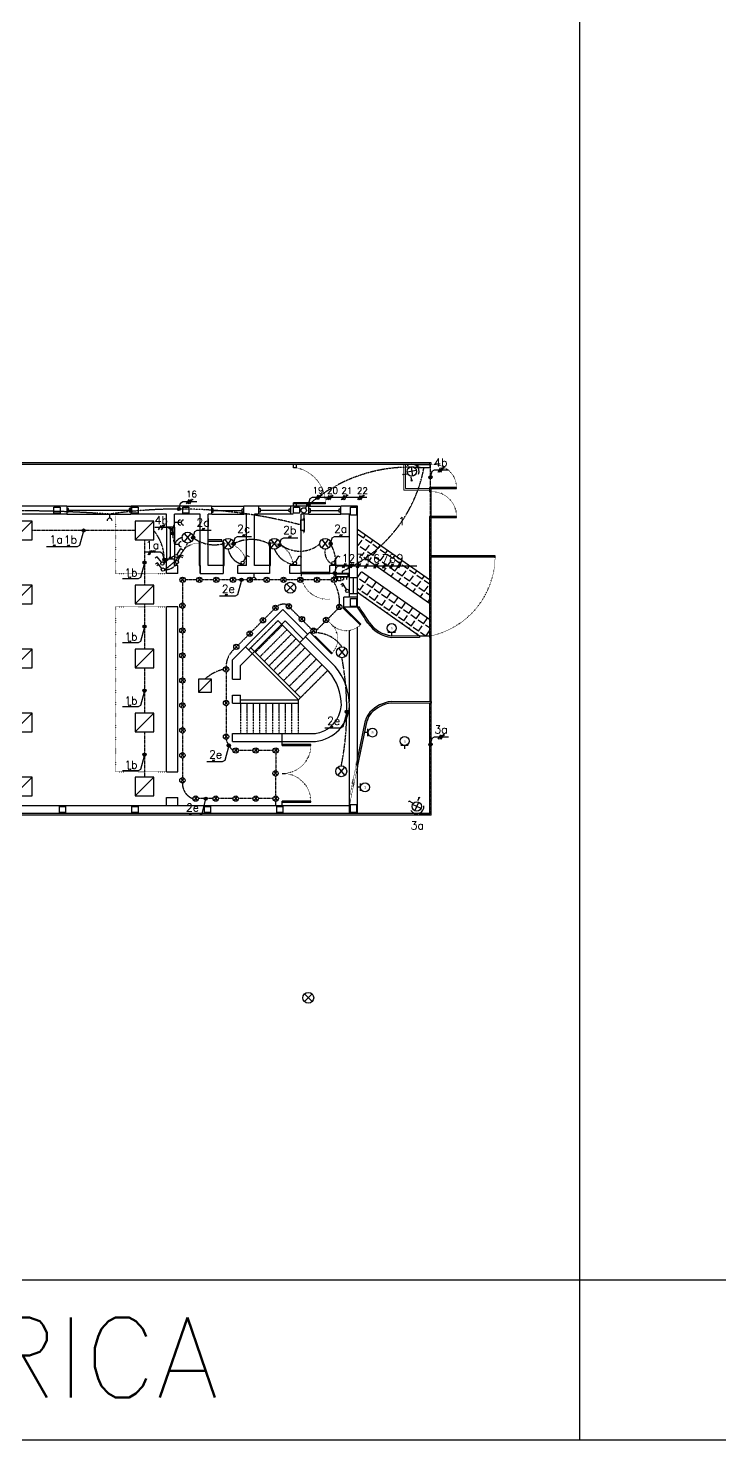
# Model space of a CAD drawing. Header units: millimetres. Extents: x -96513 to 442697, y -70111 to 173034.
# Drawn here: x 37249 to 58847, y -70111 to -26011 of the extents above; entities that cross this region are included whole.
import ezdxf

# ---------------------------------------------------------------- set-up
doc = ezdxf.new("R2010")
doc.units = ezdxf.units.MM
doc.set_wipeout_variables(frame=1)
for name, pattern in [('DUCT', [1, 0, -1]), ('EXPOSED', [11.90625, 6.35, -1.5875, 0.79375, -0.79375, 0.79375, -1.5875]), ('EXPOSED0', [6.35, 3.175, -0.79375, 0.396875, -0.79375, 0.396875, -0.79375]), ('INVISIBLE', [1.27, 0, -1.27]), ('SDOT', [1.5875, 0, -1.5875])]:
    doc.linetypes.add(name, pattern=pattern)
for name, color, linetype in [('Com', 153, 'Continuous'), ('Dimens', 30, 'Continuous'), ('Door', 130, 'Continuous'), ('Glass', 130, 'Continuous'), ('Lite', 83, 'Continuous'), ('Lite-Cqd', 114, 'Continuous'), ('LiteJ', 114, 'Continuous'), ('Number', 18, 'Continuous'), ('Power', 43, 'Continuous'), ('Power-El', 43, 'Continuous'), ('Stairs', 193, 'Continuous'), ('Wall', 144, 'Continuous'), ('Wall-Base', 143, 'Continuous'), ('Wall-Head', 133, 'Continuous'), ('Wall-Head-Strc', 133, 'Continuous'), ('Wire', 84, 'Continuous'), ('Wire-An', 54, 'Continuous')]:
    doc.layers.add(name, color=color, linetype=linetype)
doc.layers.add('Gate', color=150, linetype='Continuous', lineweight=13)
doc.styles.add('GRAF', font='GRAF.SHX')
doc.styles.get("Standard").update_dxf_attribs({"font": 'ROMANS'})
doc.linetypes.add('DEMOLITION', pattern='A,0,-4.7625,-1e-13,[146,mecsline.shx,S=1.5875,R=-45,X=0,Y=0],-4.7625', length=9.525)

# ---------------------------------------------------------------- blocks, each defined once
blk = doc.blocks.new('G.SymPart-Wipeout')
at = {"color": 19, "linetype": 'Continuous'}
blk.add_wipeout([(0, 0), (1, 0), (1, 1), (0, 1)], dxfattribs=at)
blk = doc.blocks.new('*U51')
at = {"color": 0, "linetype": 'ByBlock', "lineweight": -2, "xscale": 2000, "yscale": 350.0000000018622}
blk.add_blockref('G.SymPart-Wipeout', (-1000, -175), dxfattribs=at)
at = {"color": 0, "linetype": 'ByBlock', "lineweight": -2, "flags": 128}
for points in [[(-1000, -50), (-1000, 50), (-950, 50), (-950, -50)], [(950, -50), (950, 50), (1000, 50), (1000, -50)]]:
    blk.add_lwpolyline(points, close=True, dxfattribs=at)
blk.add_lwpolyline([(-950, 0), (950, 0)], dxfattribs=at)
at = {"layer": 'Glass', "flags": 128}
for points in [[(-1000, 125), (-1000, 125), (1000, 125), (1000, 125)], [(-1000, -125), (-1000, -125), (1000, -125), (1000, -125)]]:
    blk.add_lwpolyline(points, dxfattribs=at)
at = {"layer": 'Wall'}
for p, q in [((-1000, -125), (-1000, 125)), ((1000, -125), (1000, 125))]:
    blk.add_line(p, q, dxfattribs=at)
at = {"layer": 'Wall-Head-Strc'}
for p, q in [((-1000, 125), (1000, 125)), ((-1000, -125), (1000, -125))]:
    blk.add_line(p, q, dxfattribs=at)
blk = doc.blocks.new('*U167')
at = {"xscale": -1, "rotation": 180}
blk.add_blockref('*U51', (0, 0), dxfattribs=at)
blk = doc.blocks.new('*U168')
at = {"color": 0, "linetype": 'ByBlock', "lineweight": -2, "transparency": 16777216}
for p in [(0, 0), (4000, 0), (8000, 0), (12000, 0)]:
    blk.add_blockref('*U167', p, dxfattribs=at)
blk = doc.blocks.new('*U18')
at = {"color": 18}
blk.add_wipeout([(-500, -160), (500, -160), (500, 160), (-500, 160)], dxfattribs=at).dxf.layer = 'Number'
at = {"color": 0, "linetype": 'ByBlock', "lineweight": -2}
blk.add_line((450, 0), (-450, 0), dxfattribs=at)
for points in [[(-500, -50), (-450, -50), (-450, 50), (-500, 50)], [(500, -50), (450, -50), (450, 50), (500, 50)]]:
    blk.add_lwpolyline(points, dxfattribs=at)
at = {"layer": 'Glass'}
for points in [[(-500, 125), (-500, 125), (500, 125), (500, 125)], [(-500, -125), (-500, -125), (500, -125), (500, -125)]]:
    blk.add_lwpolyline(points, dxfattribs=at)
at = {"layer": 'Wall-Base'}
for p, q in [((-500, -125), (-500, 125)), ((500, -125), (500, 125))]:
    blk.add_line(p, q, dxfattribs=at)
at = {"layer": 'Wall-Head'}
for p, q in [((-500, 125), (500, 125)), ((-500, -125), (500, -125))]:
    blk.add_line(p, q, dxfattribs=at)
blk = doc.blocks.new('*U188')
at = {"layer": 'Power'}
blk.add_line((-290, -290), (290, 290), dxfattribs=at)
blk.add_lwpolyline([(-290, -290), (290, -290), (290, 290), (-290, 290)], close=True, dxfattribs=at)
blk = doc.blocks.new('*U189')
at = {"color": 0, "linetype": 'ByBlock', "lineweight": -2, "transparency": 16777216}
for p in [(-7600, 8000), (-3800, 8000), (0, 8000), (-7600, 6000), (-3800, 6000), (0, 6000), (-7600, 4000), (-3800, 4000), (0, 4000), (-7600, 2000), (-3800, 2000), (0, 2000), (-7600, 0), (-3800, 0), (0, 0)]:
    blk.add_blockref('*U188', p, dxfattribs=at)
blk = doc.blocks.new('E.IntLight-General Light')
at = {"color": 0, "linetype": 'ByBlock', "lineweight": -2}
for p, q in [((-0.07874, 0.07874), (0.07874, -0.07874)), ((-0.07874, -0.07874), (0.07874, 0.07874))]:
    blk.add_line(p, q, dxfattribs=at)
blk.add_circle((0, 0), 0.11136, dxfattribs=at)
blk = doc.blocks.new('PasteBlock$0')
at = {"layer": 'Lite-Cqd', "linetype": 'Continuous'}
blk.add_line((116, 101), (-116, 101), dxfattribs=at)
at = {"layer": 'Lite-Cqd'}
blk.add_line((0, 101), (0, 0), dxfattribs=at)
at = {"layer": 'Lite-Cqd', "linetype": 'Continuous'}
blk.add_circle((0, 242), 140, dxfattribs=at)
blk = doc.blocks.new('*U196')
at = {"layer": 'Lite-Cqd'}
blk.add_line((-203, -203), (203, 203), dxfattribs=at)
blk.add_lwpolyline([(-203, -203), (203, -203), (203, 203), (-203, 203)], close=True, dxfattribs=at)
blk = doc.blocks.new('*U197')
at = {"color": 0, "linetype": 'ByBlock', "lineweight": -2, "transparency": 16777216}
blk.add_blockref('*U196', (0, 0), dxfattribs=at)
blk = doc.blocks.new('*U198')
at = {"layer": 'LiteJ'}
for p, q in [((-53, -64), (53, 64)), ((-53, 64), (53, -64))]:
    blk.add_line(p, q, dxfattribs=at)
blk.add_circle((0, 0), 83.1, dxfattribs=at)
blk = doc.blocks.new('*U199')
at = {"color": 0, "linetype": 'ByBlock', "lineweight": -2, "transparency": 16777216}
for p in [(-4725, 0), (-4200, 0), (-3675, 0), (-3150, 0), (-2625, 0), (-2100, 0), (-1575, 0), (-1050, 0), (-525, 0), (0, 0)]:
    blk.add_blockref('*U198', p, dxfattribs=at)
blk = doc.blocks.new('*U200')
at = {"layer": 'LiteJ'}
for p, q in [((-53, -64), (53, 64)), ((-53, 64), (53, -64))]:
    blk.add_line(p, q, dxfattribs=at)
blk.add_circle((0, 0), 83.1, dxfattribs=at)
blk = doc.blocks.new('*U201')
at = {"color": 0, "linetype": 'ByBlock', "lineweight": -2, "transparency": 16777216}
for p in [(0, 0), (0, -780), (0, -1560), (0, -2340), (0, -3120), (0, -3900), (0, -4680), (0, -5460)]:
    blk.add_blockref('*U200', p, dxfattribs=at)
blk = doc.blocks.new('*U202')
at = {"layer": 'LiteJ'}
for p, q in [((-53, -64), (53, 64)), ((-53, 64), (53, -64))]:
    blk.add_line(p, q, dxfattribs=at)
blk.add_circle((0, 0), 83.1, dxfattribs=at)
blk = doc.blocks.new('*U203')
at = {"color": 0, "linetype": 'ByBlock', "lineweight": -2, "transparency": 16777216}
for p in [(-2500, 0), (-1875, 0), (-1250, 0), (-625, 0), (0, 0)]:
    blk.add_blockref('*U202', p, dxfattribs=at)
blk = doc.blocks.new('*U204')
at = {"layer": 'LiteJ'}
for p, q in [((-53, -64), (53, 64)), ((-53, 64), (53, -64))]:
    blk.add_line(p, q, dxfattribs=at)
blk.add_circle((0, 0), 83.1, dxfattribs=at)
blk = doc.blocks.new('*U205')
at = {"color": 0, "linetype": 'ByBlock', "lineweight": -2, "transparency": 16777216}
for p in [(-1250, 0), (-625, 0), (0, 0)]:
    blk.add_blockref('*U204', p, dxfattribs=at)
blk = doc.blocks.new('*U206')
at = {"layer": 'LiteJ'}
for p, q in [((-53, -64), (53, 64)), ((-53, 64), (53, -64))]:
    blk.add_line(p, q, dxfattribs=at)
blk.add_circle((0, 0), 83.1, dxfattribs=at)
blk = doc.blocks.new('*U207')
at = {"color": 0, "linetype": 'ByBlock', "lineweight": -2, "transparency": 16777216}
for p in [(0, 0), (0, -1050), (0, -2100)]:
    blk.add_blockref('*U206', p, dxfattribs=at)

msp = doc.modelspace()

# ---------------------------------------------------------------- hatches: boundary and pattern name
at = {"true_color": 0xf26722}
h = msp.add_hatch(color=30, dxfattribs=at)
h.dxf.hatch_style = 1
h.paths.add_polyline_path([(49760, -40041, 0.080977), (49762, -40057, -0.003732), (49857, -40026, 0.853398)])
h.paths.add_polyline_path([(49860, -40041, 0.079099), (49857, -40026, 0.003732), (49762, -40057, 0.850178)])
h = msp.add_hatch(color=30, dxfattribs=at)
h.dxf.hatch_style = 1
h.paths.add_polyline_path([(41906, -41033, 0.080977), (41909, -41049, -0.003732), (42003, -41017, 0.853398)])
h.paths.add_polyline_path([(42006, -41033, 0.079099), (42003, -41017, 0.003732), (41909, -41049, 0.850178)])
h = msp.add_hatch(color=30, dxfattribs=at)
h.dxf.hatch_style = 1
h.paths.add_polyline_path([(38929, -41703, 0.080977), (38931, -41719, -0.003732), (39026, -41688, 0.853398)])
h.paths.add_polyline_path([(39029, -41703, 0.079099), (39026, -41688, 0.003732), (38931, -41719, 0.850178)])
h = msp.add_hatch(color=30, dxfattribs=at)
h.dxf.hatch_style = 1
h.paths.add_polyline_path([(42348, -41926, 0.080977), (42350, -41942, -0.003732), (42445, -41910, 0.853398)])
h.paths.add_polyline_path([(42448, -41926, 0.079099), (42445, -41910, 0.003732), (42350, -41942, 0.850178)])
at = {"true_color": 0xfeeab9, "transparency": 33554483}
h = msp.add_hatch(dxfattribs=at)
h.set_pattern_fill('ANGLE', color=254, scale=40, angle=55)
h.set_pattern_definition([(55, (0, 0), (-228.8711, 160.2573), [203.2, -76.2]), (145, (0, 0), (-160.2573, -228.8711), [203.2, -76.2])])
h.paths.add_polyline_path([(47654, -42989), (47529, -42902), (47529, -43634), (49470, -44991), (49779, -44993), (49779, -44475)])
h.paths.add_polyline_path([(49779, -43971), (49779, -43239), (47529, -41665), (47529, -42398), (47898, -42656)])
at = {"true_color": 0xf26722}
h = msp.add_hatch(color=30, dxfattribs=at)
h.dxf.hatch_style = 1
h.paths.add_polyline_path([(43612, -42118, 0.080977), (43615, -42134, -0.003732), (43710, -42103, 0.853398)])
h.paths.add_polyline_path([(43712, -42118, 0.079099), (43710, -42103, 0.003732), (43615, -42134, 0.850178)])
h = msp.add_hatch(color=30, dxfattribs=at)
h.dxf.hatch_style = 1
h.paths.add_polyline_path([(45052, -42158, 0.080977), (45055, -42174, -0.003732), (45149, -42143, 0.853398)])
h.paths.add_polyline_path([(45152, -42158, 0.079099), (45149, -42143, 0.003732), (45055, -42174, 0.850178)])
h = msp.add_hatch(color=30, dxfattribs=at)
h.dxf.hatch_style = 1
h.paths.add_polyline_path([(46643, -42118, 0.080977), (46646, -42134, -0.003732), (46741, -42103, 0.853398)])
h.paths.add_polyline_path([(46743, -42118, 0.079099), (46741, -42103, 0.003732), (46646, -42134, 0.850178)])
h = msp.add_hatch(color=30, dxfattribs=at)
h.dxf.hatch_style = 1
h.paths.add_polyline_path([(40829, -42703, 0.080977), (40831, -42719, -0.003732), (40926, -42688, 0.853398)])
h.paths.add_polyline_path([(40929, -42703, 0.079099), (40926, -42688, 0.003732), (40831, -42719, 0.850178)])
h = msp.add_hatch(color=30, dxfattribs=at)
h.dxf.hatch_style = 1
h.paths.add_polyline_path([(43858, -43243, 0.080977), (43861, -43259, -0.003732), (43956, -43228, 0.853398)])
h.paths.add_polyline_path([(43958, -43243, 0.079099), (43956, -43228, 0.003732), (43861, -43259, 0.850178)])
at = {"true_color": 0xfeeab9}
h = msp.add_hatch(color=254, dxfattribs=at)
h.dxf.hatch_style = 1
h.paths.add_polyline_path([(47590, -44103), (47529, -44103, -0.012669), (47856, -44598, 0.218045), (48593, -45043), (49470, -45043), (49470, -44993), (48596, -44993, -0.217133), (47898, -44570, 0.011905)])
h.paths.add_polyline_path([(48586, -47093), (49829, -47093), (49829, -47043), (48583, -47043, 0.176321), (47921, -47378, 0.137648), (47783, -47642), (47529, -48856), (47529, -49100), (47832, -47652, -0.137648), (47957, -47412, -0.175587)])
at = {"true_color": 0xf26722}
h = msp.add_hatch(color=30, dxfattribs=at)
h.dxf.hatch_style = 1
h.paths.add_polyline_path([(40829, -44703, 0.080977), (40831, -44719, -0.003732), (40926, -44688, 0.853398)])
h.paths.add_polyline_path([(40929, -44703, 0.079099), (40926, -44688, 0.003732), (40831, -44719, 0.850178)])
h = msp.add_hatch(color=30, dxfattribs=at)
h.dxf.hatch_style = 1
h.paths.add_polyline_path([(40829, -46703, 0.080977), (40831, -46719, -0.003732), (40926, -46688, 0.853398)])
h.paths.add_polyline_path([(40929, -46703, 0.079099), (40926, -46688, 0.003732), (40831, -46719, 0.850178)])
h = msp.add_hatch(color=30, dxfattribs=at)
h.dxf.hatch_style = 1
h.paths.add_polyline_path([(47148, -47367, 0.080977), (47150, -47383, -0.003732), (47245, -47352, 0.853398)])
h.paths.add_polyline_path([(47248, -47367, 0.079099), (47245, -47352, 0.003732), (47150, -47383, 0.850178)])
h = msp.add_hatch(color=30, dxfattribs=at)
h.dxf.hatch_style = 1
h.paths.add_polyline_path([(43462, -48418, 0.080977), (43464, -48434, -0.003732), (43559, -48402, 0.853398)])
h.paths.add_polyline_path([(43562, -48418, 0.079099), (43559, -48402, 0.003732), (43464, -48434, 0.850178)])
h = msp.add_hatch(color=30, dxfattribs=at)
h.dxf.hatch_style = 1
h.paths.add_polyline_path([(49765, -48384, 0.080977), (49768, -48399, -0.003732), (49863, -48368, 0.853398)])
h.paths.add_polyline_path([(49865, -48384, 0.079099), (49863, -48368, 0.003732), (49768, -48399, 0.850178)])
h = msp.add_hatch(color=30, dxfattribs=at)
h.dxf.hatch_style = 1
h.paths.add_polyline_path([(40829, -48703, 0.080977), (40831, -48719, -0.003732), (40926, -48688, 0.853398)])
h.paths.add_polyline_path([(40929, -48703, 0.079099), (40926, -48688, 0.003732), (40831, -48719, 0.850178)])
h = msp.add_hatch(color=30, dxfattribs=at)
h.dxf.hatch_style = 1
h.paths.add_polyline_path([(42741, -50080, 0.080977), (42744, -50096, -0.003732), (42839, -50065, 0.853398)])
h.paths.add_polyline_path([(42841, -50080, 0.079099), (42839, -50065, 0.003732), (42744, -50096, 0.850178)])

# ---------------------------------------------------------------- linework, layer by layer
at = {"color": 8}
for p, q in [((54468, -25111), (54468, -70111)), ((-55639, -65111), (442697, -65111)), ((14468, -70111), (437697, -70111))]:
    msp.add_line(p, q, dxfattribs=at)
at = {"linetype": 'ByBlock', "lineweight": -2}
for p, q in [((45767, -41698), (45767, -41365)), ((45842, -41698), (45767, -41698)), ((45842, -41731), (45842, -41698)), ((45868, -41731), (45842, -41731))]:
    msp.add_line(p, q, dxfattribs=at)
at = {"transparency": 33554505}
for p, q in [((47529, -42398), (47529, -41665)), ((47529, -43634), (47529, -42902))]:
    msp.add_line(p, q, dxfattribs=at)
for p, q in [((47529, -44103), (47590, -44103)), ((49470, -44993), (49785, -44993)), ((49829, -47043), (49829, -47093)), ((47529, -48856), (47529, -48856)), ((47529, -48856), (47529, -49100))]:
    msp.add_line(p, q)
at = {"color": 0, "linetype": 'ByBlock', "lineweight": -2}
for p in [(49609, -39750), (47049, -43163)]:
    msp.add_point(p, dxfattribs=at)
at = {"layer": 'Com', "linetype": 'SDOT'}
for p, q in [((39969, -41193), (39969, -43043)), ((39969, -43043), (41569, -43043)), ((39969, -44093), (39969, -49243)), ((39969, -44093), (41569, -44093)), ((39969, -49243), (41569, -49243))]:
    msp.add_line(p, q, dxfattribs=at)
at = {"layer": 'Dimens'}
for p, q in [((41969, -40985), (42006, -40844)), ((42006, -40844), (42082, -40801)), ((42082, -40801), (42518, -40801)), ((46125, -40664), (47824, -40664)), ((38966, -41752), (38853, -42173)), ((42411, -41877), (42448, -41737)), ((42448, -41737), (42524, -41694)), ((42524, -41694), (42960, -41694)), ((43713, -41930), (43788, -41887)), ((43788, -41887), (44224, -41887)), ((46744, -41930), (46819, -41887)), ((46819, -41887), (47255, -41887)), ((38778, -42216), (37815, -42216)), ((38853, -42173), (38778, -42216)), ((43675, -42070), (43713, -41930)), ((45115, -42110), (45152, -41970)), ((45152, -41970), (45228, -41927)), ((45228, -41927), (45664, -41927)), ((46706, -42070), (46744, -41930)), ((40866, -42752), (40753, -43173)), ((40678, -43216), (40196, -43216)), ((40753, -43173), (40678, -43216)), ((46949, -42804), (49385, -42804)), ((43895, -43292), (43782, -43713)), ((43707, -43756), (43219, -43756)), ((43782, -43713), (43707, -43756)), ((40866, -44752), (40753, -45173)), ((40678, -45216), (40196, -45216)), ((40753, -45173), (40678, -45216)), ((40753, -47173), (40678, -47216)), ((40866, -46752), (40753, -47173)), ((40678, -47216), (40196, -47216)), ((47185, -47416), (47072, -47837)), ((46997, -47880), (46509, -47880)), ((47072, -47837), (46997, -47880)), ((43499, -48466), (43386, -48887)), ((49828, -48335), (49866, -48195)), ((49866, -48195), (49941, -48152)), ((49941, -48152), (50378, -48152)), ((40866, -48752), (40753, -49173)), ((43310, -48931), (42822, -48931)), ((43386, -48887), (43310, -48931)), ((40678, -49216), (40196, -49216)), ((40753, -49173), (40678, -49216)), ((42778, -50129), (42666, -50550)), ((42590, -50593), (42102, -50593)), ((42666, -50550), (42590, -50593))]:
    msp.add_line(p, q, dxfattribs=at)
for centre in [(49810, -40041), (41956, -41033), (38979, -41703), (42398, -41926), (43662, -42118), (45102, -42158), (46693, -42118), (40879, -42703), (43908, -43243), (40879, -44703), (40879, -46703), (47198, -47367), (43512, -48418), (49815, -48384), (40879, -48703), (42791, -50080)]:
    msp.add_circle(centre, 50, dxfattribs=at)
at = {"layer": 'Door'}
for p, q in [((42619, -42793), (42619, -43043)), ((47108, -44103), (47087, -44125)), ((47617, -44655), (47087, -44125)), ((47638, -44634), (47108, -44103)), ((47638, -44634), (47617, -44655)), ((46210, -45001), (46189, -45023)), ((46719, -45553), (46189, -45023)), ((46740, -45532), (46210, -45001)), ((49804, -47043), (49804, -45043)), ((49829, -47043), (49829, -45043)), ((46740, -45532), (46719, -45553)), ((45179, -48423), (45179, -48293)), ((45179, -48393), (46079, -48393)), ((44979, -50293), (44979, -50163)), ((45179, -50293), (45179, -50163)), ((45179, -50293), (45179, -50163))]:
    msp.add_line(p, q, dxfattribs=at)
at = {"layer": 'Door', "transparency": 33554505}
for p, q in [((43339, -42793), (43339, -43043)), ((44789, -42793), (44789, -43043))]:
    msp.add_line(p, q, dxfattribs=at)
at = {"layer": 'Door', "linetype": 'DUCT'}
msp.add_line((49804, -45043), (49804, -43043), dxfattribs=at)
at = {"layer": 'Door', "linetype": 'INVISIBLE'}
msp.add_line((46719, -44634), (46648, -44563), dxfattribs=at)
at = {"layer": 'Door', "linetype": 'DEMOLITION'}
msp.add_line((45179, -49293), (45279, -49293), dxfattribs=at)
at = {"layer": 'Door'}
for points in [[(49829, -40393), (50629, -40393), (50629, -40363), (49829, -40363)], [(49829, -41293), (50629, -41293), (50629, -41263), (49829, -41263)], [(45179, -48423), (46079, -48423), (46079, -48393), (45179, -48393)], [(45179, -50193), (46079, -50193), (46079, -50163), (45179, -50163)]]:
    msp.add_lwpolyline(points, close=True, dxfattribs=at)
at = {"layer": 'Door', "transparency": 33554505}
for points in [[(42619, -42093), (42589, -42093), (42589, -42793), (42619, -42793)], [(43369, -42093), (43339, -42093), (43339, -42793), (43369, -42793)], [(44819, -42093), (44789, -42093), (44789, -42793), (44819, -42793)]]:
    msp.add_lwpolyline(points, close=True, dxfattribs=at)
at = {"layer": 'Door'}
msp.add_lwpolyline([(46669, -43013), (45769, -43013), (45769, -43043), (46669, -43043)], dxfattribs=at)
at = {"layer": 'Door', "linetype": 'DUCT'}
for centre, radius, start, end in [((49891, -40378), 738, 358.8348, 94.8604), ((49854, -41268), 775, 358.107, 91.893), ((46588, -43028), 819, 178.9506, 275.6835), ((45194, -48408), 885, 269.029, 0.971), ((45194, -50178), 885, 359.029, 90.971)]:
    msp.add_arc(centre, radius, start, end, dxfattribs=at)
at = {"layer": 'Door', "linetype": 'DUCT', "transparency": 33554505}
for centre in [(43354, -42808), (44804, -42808)]:
    msp.add_arc(centre, 715, 1.2018, 91.2018, dxfattribs=at)
at = {"layer": 'Door', "linetype": 'INVISIBLE'}
for centre, start, end in [((46281, -45093), 313.6468, 46.3532), ((47179, -44195), 223.6468, 316.3532)]:
    msp.add_arc(centre, 635, start, end, dxfattribs=at)
at = {"layer": 'Gate'}
for p, q in [((48979, -40443), (48979, -39643)), ((49029, -40393), (49029, -39643)), ((49779, -39643), (49779, -39593)), ((49829, -39643), (49829, -39593)), ((49779, -40443), (48979, -40443)), ((49779, -40393), (49029, -40393)), ((49779, -40493), (49779, -40363)), ((49829, -40363), (49779, -40363)), ((49829, -40493), (49779, -40493)), ((49829, -45043), (49829, -40493)), ((49779, -45043), (49779, -41263)), ((49829, -41263), (49779, -41263)), ((49829, -42493), (49779, -42493)), ((49829, -44993), (49779, -44993)), ((49829, -44993), (49779, -44993)), ((49829, -45043), (49779, -45043)), ((49829, -50593), (49829, -46293)), ((49829, -47043), (49779, -47043)), ((49779, -50593), (49779, -47093)), ((49829, -47093), (49779, -47093))]:
    msp.add_line(p, q, dxfattribs=at)
at = {"layer": 'Gate', "color": 254, "true_color": 0xfeeab9}
for p, q in [((49470, -45043), (48593, -45043)), ((49470, -44993), (48596, -44993)), ((49829, -47043), (48583, -47043)), ((49829, -47093), (48586, -47093))]:
    msp.add_line(p, q, dxfattribs=at)
at = {"layer": 'Gate'}
msp.add_lwpolyline([(49829, -40493), (49829, -40363)], dxfattribs=at)
at = {"layer": 'Glass', "linetype": 'DUCT'}
msp.add_arc((49285, -42508), 2544, 282.3425, 0.3379, dxfattribs=at)
at = {"layer": 'Lite', "linetype": 'ByBlock', "lineweight": -2}
for p, q in [((49373, -39833), (49085, -39882)), ((49205, -39713), (49254, -40002)), ((49516, -50386), (49251, -50262)), ((49322, -50457), (49445, -50192))]:
    msp.add_line(p, q, dxfattribs=at)
for points in [[(48942, -39957), (48975, -39940), (48979, -39962), (48942, -39957), (49074, -39935)], [(49230, -40161), (49213, -40128), (49235, -40124), (49230, -40161), (49207, -40029)], [(49133, -50152), (49170, -50157), (49161, -50177), (49133, -50152), (49254, -50209)], [(49464, -50032), (49459, -50068), (49439, -50059), (49464, -50032), (49408, -50153)]]:
    msp.add_lwpolyline(points, dxfattribs=at)
for centre in [(49229, -39858), (49383, -50324)]:
    msp.add_circle(centre, 146, dxfattribs=at)
for centre, start, end in [((49229, -39858), 339.0487, 130.1769), ((49383, -50324), 214.4579, 5.5861)]:
    msp.add_arc(centre, 227, start, end, dxfattribs=at)
at = {"layer": 'LiteJ'}
for p, q in [((42121, -42057), (42335, -41794)), ((42121, -41794), (42335, -42057)), ((43385, -42250), (43600, -41987)), ((43385, -41987), (43600, -42250)), ((44830, -42250), (45044, -41987)), ((44830, -41987), (45044, -42250)), ((46417, -42250), (46631, -41987)), ((46417, -41987), (46631, -42250)), ((44918, -44184), (45023, -44056)), ((44918, -44056), (45023, -44184)), ((45336, -44136), (45441, -44007)), ((45336, -44007), (45441, -44136)), ((46912, -44158), (47017, -44029)), ((46912, -44029), (47017, -44158)), ((44525, -44571), (44631, -44442)), ((44525, -44442), (44631, -44571)), ((45746, -44537), (45851, -44408)), ((45746, -44408), (45851, -44537)), ((46498, -44561), (46603, -44433)), ((46498, -44433), (46603, -44561)), ((44115, -44990), (44220, -44861)), ((44115, -44861), (44220, -44990)), ((46108, -44898), (46213, -44770)), ((46108, -44770), (46213, -44898)), ((43696, -45401), (43801, -45272)), ((43696, -45272), (43801, -45401)), ((46939, -45638), (47153, -45376)), ((46939, -45376), (47153, -45638)), ((44918, -49354), (45023, -49226)), ((44918, -49226), (45023, -49354)), ((46919, -49357), (47133, -49095)), ((46919, -49095), (47133, -49357))]:
    msp.add_line(p, q, dxfattribs=at)
for centre, radius in [((43493, -42118), 170), ((44937, -42118), 170), ((46524, -42118), 170), ((44970, -44120), 83.1), ((45388, -44071), 83.1), ((46965, -44093), 83.1), ((44578, -44507), 83.1), ((45798, -44472), 83.1), ((46550, -44497), 83.1), ((44168, -44925), 83.1), ((46160, -44834), 83.1), ((43748, -45337), 83.1), ((47046, -45507), 170), ((44970, -49290), 83.1), ((47026, -49226), 170)]:
    msp.add_circle(centre, radius, dxfattribs=at)
at = {"layer": 'Power-El', "linetype": 'ByBlock', "lineweight": -2}
for p, q in [((41278, -42521), (41216, -42568)), ((41290, -42712), (41228, -42759)), ((43971, -42668), (44080, -42480)), ((44080, -42480), (44147, -42519)), ((45606, -42680), (45715, -42492)), ((45715, -42492), (45782, -42531)), ((46808, -42678), (46916, -42490)), ((46916, -42490), (46983, -42529)), ((44294, -43043), (44294, -43173)), ((47107, -43411), (47040, -43450))]:
    msp.add_line(p, q, dxfattribs=at)
for centre in [(43946, -42713), (45580, -42725), (46782, -42723), (41453, -42926), (47212, -43592)]:
    msp.add_circle(centre, 51.7, dxfattribs=at)
msp.add_arc((44294, -43250), 77.6, 0, 180, dxfattribs=at)
at = {"layer": 'Stairs', "linetype": 'EXPOSED'}
for p, q in [((45048, -44519), (44129, -45438)), ((45190, -44660), (44341, -45509)), ((45331, -44801), (44483, -45650)), ((45473, -44943), (44624, -45791)), ((45614, -45084), (44766, -45933)), ((45755, -45226), (44907, -46074)), ((45897, -45367), (45048, -46216)), ((46074, -45544), (45225, -46392)), ((46250, -45721), (45402, -46569)), ((46427, -45897), (45579, -46746)), ((46604, -46074), (45685, -46993)), ((43885, -48043), (43885, -47093)), ((44085, -48043), (44085, -47093)), ((44285, -48043), (44285, -47093)), ((44485, -48043), (44485, -47093)), ((44685, -48043), (44685, -47093)), ((44885, -48043), (44885, -47093)), ((45085, -48043), (45085, -47093)), ((45285, -48043), (45285, -47093)), ((45485, -48043), (45485, -47093)), ((45685, -48043), (45685, -46993))]:
    msp.add_line(p, q, dxfattribs=at)
at = {"layer": 'Stairs'}
for p, q in [((46657, -46127), (45048, -44519)), ((45685, -46993), (44032, -45341)), ((45755, -46923), (44200, -45367)), ((43879, -46993), (45685, -46993)), ((43879, -47093), (45685, -47093))]:
    msp.add_line(p, q, dxfattribs=at)
at = {"layer": 'Wall'}
for p, q in [((49829, -39593), (19872, -39593)), ((49829, -39643), (22529, -39643)), ((45529, -39743), (45529, -39643)), ((45629, -39743), (45629, -39643)), ((45629, -39743), (45529, -39743)), ((47529, -40943), (23979, -40943)), ((45529, -40943), (45529, -40843)), ((46529, -40843), (45529, -40843)), ((45629, -40943), (45629, -40873)), ((47529, -44103), (47529, -40943)), ((41569, -41193), (23979, -41193)), ((41569, -43043), (41569, -41193)), ((41819, -42793), (41819, -41193)), ((42619, -41193), (41819, -41193)), ((42619, -43043), (42619, -41193)), ((42869, -42793), (42869, -41193)), ((43702, -41193), (42869, -41193)), ((44069, -41193), (43069, -41193)), ((44069, -42793), (44069, -41193)), ((44319, -42793), (44319, -41193)), ((45137, -41193), (44319, -41193)), ((45519, -41193), (44569, -41193)), ((45769, -43043), (45769, -41193)), ((47279, -41193), (45769, -41193)), ((47279, -43781), (47279, -41193)), ((43293, -41993), (42869, -41993)), ((43293, -42043), (42869, -42043)), ((43293, -42043), (43293, -41993)), ((41919, -43043), (41569, -43043)), ((41919, -42793), (41819, -42793)), ((41919, -43043), (41919, -42793)), ((42619, -43043), (42619, -42793)), ((42619, -43043), (43339, -43043)), ((43369, -42793), (42869, -42793)), ((44069, -42793), (43799, -42793)), ((43799, -43043), (43799, -42793)), ((44789, -43043), (43799, -43043)), ((44819, -42793), (44319, -42793)), ((45419, -43043), (45419, -42793)), ((45769, -42793), (45419, -42793)), ((45769, -43043), (45419, -43043)), ((46669, -43043), (46669, -42793)), ((47279, -42793), (46669, -42793)), ((47279, -43043), (46669, -43043)), ((47530, -43181), (47279, -43181)), ((41919, -44093), (41569, -44093)), ((41569, -49243), (41569, -44093)), ((41919, -49243), (41919, -44093)), ((47530, -43781), (47108, -43781)), ((47108, -44103), (47108, -43781)), ((47530, -43681), (47279, -43681)), ((45199, -44174), (43629, -45744)), ((45270, -44528), (43879, -45919)), ((45977, -44952), (45199, -44174)), ((45835, -45093), (45270, -44528)), ((47590, -44103), (47108, -44103)), ((46047, -44881), (45729, -45199)), ((46189, -45023), (46047, -44881)), ((46834, -45950), (45906, -45023)), ((43629, -46343), (43629, -45744)), ((43879, -46343), (43879, -45919)), ((43629, -46343), (43879, -46343)), ((43629, -46343), (43879, -46343)), ((43629, -46843), (43879, -46843)), ((43629, -47093), (43629, -46843)), ((43629, -47093), (43879, -47093)), ((43879, -47093), (43879, -46843)), ((43629, -48043), (46223, -48043)), ((43629, -48293), (43629, -48043)), ((45179, -48293), (45179, -48043)), ((43629, -48293), (46223, -48293)), ((41569, -49243), (41919, -49243)), ((41569, -50043), (41919, -50043)), ((41569, -50293), (41569, -50043)), ((41919, -50293), (41919, -50043)), ((49829, -50593), (21386, -50593)), ((49779, -50543), (21429, -50543)), ((22729, -50293), (47279, -50293))]:
    msp.add_line(p, q, dxfattribs=at)
for points in [[(40488, -40973), (40678, -40973), (40678, -41163), (40488, -41163)], [(42075, -40973), (42265, -40973), (42265, -41163), (42075, -41163)], [(45536, -40973), (45726, -40973), (45726, -41163), (45536, -41163)], [(47309, -40973), (47499, -40973), (47499, -41223), (47309, -41223)], [(47309, -43823), (47499, -43823), (47499, -44073), (47309, -44073)], [(47309, -50263), (47499, -50263), (47499, -50513), (47309, -50513)], [(38224, -50323), (38414, -50323), (38414, -50513), (38224, -50513)], [(40488, -50323), (40678, -50323), (40678, -50513), (40488, -50513)], [(42752, -50323), (42942, -50323), (42942, -50513), (42752, -50513)], [(45015, -50323), (45205, -50323), (45205, -50513), (45015, -50513)]]:
    msp.add_lwpolyline(points, close=True, dxfattribs=at)
for centre, radius, start, end in [((45357, -47180), 1672, 0.0744, 39.7864), ((45357, -47180), 1922, 0.0744, 39.7864), ((46091, -47111), 940, 276.3666, 356.7909), ((46091, -47111), 1190, 276.3666, 356.7909)]:
    msp.add_arc(centre, radius, start, end, dxfattribs=at)
at = {"layer": 'Wall-Head', "color": 254, "true_color": 0xfeeab9, "transparency": 33554505}
for p, q in [((47529, -41665), (49779, -43239)), ((47731, -42539), (49779, -43971)), ((47654, -42989), (49779, -44475)), ((47529, -43634), (49470, -44991))]:
    msp.add_line(p, q, dxfattribs=at)
at = {"layer": 'Wall-Head'}
for p, q in [((46669, -43043), (46669, -43013)), ((47405, -43681), (47405, -43181)), ((47279, -47045), (47279, -44823)), ((47529, -50543), (47529, -44725)), ((49470, -44991), (49779, -44993)), ((47279, -50543), (47279, -47178))]:
    msp.add_line(p, q, dxfattribs=at)
at = {"layer": 'Wall-Head', "color": 254, "true_color": 0xfeeab9}
for p, q in [((49470, -44991), (49470, -45043)), ((47529, -48856), (47783, -47642)), ((47529, -49100), (47832, -47652))]:
    msp.add_line(p, q, dxfattribs=at)
at = {"layer": 'Wall-Head', "color": 254, "linetype": 'DUCT', "true_color": 0xfeeab9}
for p, q in [((47279, -50050), (47529, -48856)), ((47279, -50293), (47529, -49100))]:
    msp.add_line(p, q, dxfattribs=at)
at = {"layer": 'Wall-Head'}
msp.add_lwpolyline([(51829, -42523), (51829, -42493), (49829, -42493), (49829, -42523)], close=True, dxfattribs=at)
at = {"layer": 'Wall-Head', "linetype": 'DUCT'}
msp.add_arc((42599, -42774), 681, 88.3632, 181.6368, dxfattribs=at)
at = {"layer": 'Wall-Head', "color": 254, "true_color": 0xfeeab9}
for centre, radius, start, end in [((37944, -50806), 11696, 32.0624, 34.9656), ((37944, -50806), 11746, 32.0624, 34.7953), ((48712, -44015), 1035, 214.2318, 263.434), ((48712, -44015), 985, 214.2318, 263.434), ((48712, -48121), 1085, 96.8191, 136.8177), ((48712, -48121), 1035, 96.9822, 136.8177), ((48322, -47755), 550, 136.8177, 168.1673), ((48322, -47755), 500, 136.8177, 168.1673)]:
    msp.add_arc(centre, radius, start, end, dxfattribs=at)
at = {"layer": 'Wire', "linetype": 'EXPOSED0'}
for p, q in [((49360, -39634), (49360, -39673)), ((49805, -39632), (49805, -50564)), ((40589, -41703), (37369, -41703)), ((45853, -41731), (45853, -41797)), ((40879, -41993), (40879, -43413)), ((42071, -43327), (42071, -43965)), ((42513, -43243), (42154, -43243)), ((43038, -43243), (42679, -43243)), ((43563, -43243), (43204, -43243)), ((44088, -43243), (43729, -43243)), ((44613, -43243), (44254, -43243)), ((45138, -43243), (44779, -43243)), ((45663, -43243), (45304, -43243)), ((46188, -43243), (45829, -43243)), ((40879, -43993), (40879, -45413)), ((42065, -44131), (42065, -44745)), ((42065, -44911), (42065, -45525)), ((42065, -45691), (42065, -46305)), ((40879, -45993), (40879, -47413)), ((43429, -46127), (43429, -47011)), ((42065, -46471), (42065, -47085)), ((43429, -47177), (43429, -48061)), ((42065, -47251), (42065, -47865)), ((40879, -47993), (40879, -49413)), ((42065, -48031), (42065, -48645)), ((42065, -48811), (42065, -49425)), ((44271, -48577), (43812, -48577)), ((44896, -48577), (44437, -48577)), ((44979, -48660), (44979, -49208)), ((44970, -49373), (44970, -49987)), ((43021, -50080), (42562, -50080)), ((43646, -50080), (43187, -50080)), ((44271, -50080), (43812, -50080)), ((44896, -50080), (44437, -50080)), ((49461, -50537), (49471, -50564)), ((49805, -50564), (49471, -50564))]:
    msp.add_line(p, q, dxfattribs=at)
at = {"layer": 'Wire', "linetype": 'ByBlock', "lineweight": -2}
for p, q in [((50048, -39879), (50129, -39739)), ((50095, -39879), (50176, -39739)), ((50140, -39880), (50221, -39740)), ((42194, -40871), (42275, -40731)), ((42241, -40871), (42322, -40731)), ((42292, -40871), (42373, -40731)), ((47543, -40749), (47624, -40609)), ((47590, -40749), (47671, -40609)), ((47641, -40749), (47721, -40609)), ((42677, -41694), (42717, -41624)), ((42723, -41694), (42764, -41624)), ((43941, -41887), (43981, -41817)), ((43988, -41887), (44028, -41817)), ((45381, -41927), (45421, -41857)), ((45428, -41927), (45468, -41857)), ((46972, -41887), (47013, -41817)), ((47019, -41887), (47059, -41817)), ((38017, -42214), (38057, -42144)), ((38064, -42214), (38104, -42144)), ((38462, -42217), (38503, -42147)), ((38509, -42217), (38550, -42147)), ((40991, -42458), (41072, -42318)), ((41038, -42458), (41119, -42318)), ((41129, -42388), (41170, -42318)), ((41180, -42388), (41220, -42318)), ((47505, -42874), (47586, -42734)), ((47552, -42874), (47633, -42734)), ((47750, -42876), (47830, -42736)), ((47796, -42876), (47877, -42736)), ((48042, -42876), (48123, -42736)), ((48089, -42876), (48169, -42736)), ((48311, -42876), (48392, -42736)), ((48358, -42876), (48439, -42736)), ((48541, -42876), (48622, -42736)), ((48588, -42876), (48669, -42736)), ((48773, -42874), (48854, -42734)), ((48820, -42874), (48900, -42734)), ((40373, -43213), (40414, -43143)), ((40420, -43213), (40461, -43143)), ((43390, -43756), (43430, -43686)), ((43437, -43756), (43477, -43686)), ((40373, -45213), (40414, -45143)), ((40420, -45213), (40461, -45143)), ((40373, -47213), (40414, -47143)), ((40420, -47213), (40461, -47143)), ((46679, -47880), (46720, -47810)), ((46726, -47880), (46767, -47810)), ((50054, -48222), (50135, -48082)), ((50101, -48222), (50181, -48082)), ((50146, -48222), (50226, -48082)), ((42993, -48931), (43034, -48861)), ((43040, -48931), (43081, -48861)), ((40373, -49213), (40414, -49143)), ((40420, -49213), (40461, -49143)), ((42273, -50593), (42313, -50523)), ((42320, -50593), (42360, -50523))]:
    msp.add_line(p, q, dxfattribs=at)
at = {"layer": 'Wire'}
for p, q in [((50221, -39740), (50191, -39740)), ((50221, -39740), (50251, -39740)), ((42373, -40731), (42343, -40731)), ((42373, -40731), (42403, -40731)), ((46396, -40598), (46366, -40598)), ((46396, -40598), (46426, -40598)), ((46747, -40609), (46717, -40609)), ((46747, -40609), (46777, -40609)), ((47209, -40604), (47179, -40604)), ((47209, -40604), (47239, -40604)), ((47721, -40609), (47691, -40609)), ((47721, -40609), (47751, -40609)), ((50226, -48082), (50196, -48082)), ((50226, -48082), (50256, -48082))]:
    msp.add_line(p, q, dxfattribs=at)
at = {"layer": 'Wire', "linetype": 'EXPOSED'}
for p, q in [((44911, -44179), (44639, -44451)), ((45731, -44423), (45442, -44134)), ((46093, -44785), (45847, -44539)), ((46912, -44158), (46619, -44451)), ((44522, -44568), (44225, -44865)), ((46504, -44566), (46243, -44827)), ((43692, -45398), (43646, -45445)), ((44108, -44983), (43810, -45281))]:
    msp.add_line(p, q, dxfattribs=at)
for centre, radius, start, end in [((43065, -41038), 1111, 233.054, 283.4119), ((44084, -42179), 601, 190.4289, 256.672), ((44215, -43193), 1208, 62.7735, 117.2265), ((45689, -41967), 817, 203.1533, 262.3881), ((45731, -41387), 962, 229.5597, 310.4403), ((46940, -42379), 426, 167.6025, 248.2199), ((45230, -44400), 394, 76.1127, 120.7931), ((46209, -45916), 1017, 34.6218, 89.7831), ((44128, -45951), 699, 133.6231, 180.8221), ((38279, -47316), 8919, 348.7452, 10.5891), ((43631, -47289), 1278, 102.9019, 132.4167), ((44117, -48042), 713, 195.0494, 228.5949), ((42559, -49614), 494, 177.3226, 250.7411)]:
    msp.add_arc(centre, radius, start, end, dxfattribs=at)

# ---------------------------------------------------------------- block references
for name, p in [('*U201', (42065, -44048)), ('PasteBlock$0', (48599, -44994)), ('*U207', (43429, -46044)), ('*U197', (42769, -46549)), ('*U205', (44979, -48577)), ('PasteBlock$0', (49002, -48523)), ('*U203', (44979, -50080))]:
    msp.add_blockref(name, p)
at = {"rotation": 270}
for p in [(47759, -48015), (47526, -49725)]:
    msp.add_blockref('PasteBlock$0', p, dxfattribs=at)
at = {"layer": 'LiteJ', "xscale": 1524, "yscale": 1524, "zscale": 1524}
for p in [(45434, -43491), (45995, -56302)]:
    msp.add_blockref('E.IntLight-General Light', p, dxfattribs=at)

# ---------------------------------------------------------------- texts
at = {"color": 8, "insert": (35738, -66289), "char_height": 2500, "attachment_point": 2}
msp.add_mtext_dynamic_manual_height_columns('ELÉTRICA ', width=13115.87, gutter_width=1250, heights=[0], dxfattribs=at)
at = {"layer": 'Lite-Cqd', "style": 'GRAF'}
for p in [(48582, -44793), (47971, -48045), (48985, -48322), (47746, -49757)]:
    msp.add_attdef('S', p, '0.00', height=66.2, dxfattribs=at)
at = {"layer": 'Wire-An', "attachment_point": 2}
for s, insert, char_height in [('16', (42349, -40466), 200), ('19', (46300, -40346), 200), ('20', (46752, -40355), 200), ('21', (47200, -40357), 200), ('22', (47686, -40360), 200), ('1', (48913, -41284), 250), ('1a', (38122, -41857), 250), ('1b', (38567, -41860), 250), ('2c', (43976, -41523), 250), ('2b', (45415, -41563), 250), ('2a', (47007, -41523), 250), ('1a', (41130, -42032), 250), ('1', (47148, -42447), 250), ('2', (47357, -42450), 250), ('3', (47592, -42447), 250), ('4', (47836, -42449), 250), ('6', (48129, -42449), 250), ('7', (48398, -42449), 250), ('8', (48628, -42449), 250), ('9', (48859, -42447), 250), ('1b', (40458, -42894), 250), ('2e', (43495, -43400), 250), ('1b', (40458, -44894), 250), ('1b', (40458, -46894), 250), ('2e', (46784, -47524), 250), ('3a', (50141, -47794), 250), ('1b', (40458, -48894), 250), ('2e', (43098, -48574), 250), ('2e', (42378, -50237), 250), ('3a', (49398, -50791), 250)]:
    msp.add_mtext_dynamic_manual_height_columns(s, width=250, gutter_width=1250, heights=[0], dxfattribs=dict(at, insert=insert, char_height=char_height))

# ---------------------------------------------------------------- next in the draw order: block references
msp.add_blockref('*U168', (27455, -41068))
at = {"xscale": -1}
for p in [(43478, -41077), (44950, -41071), (46514, -41077)]:
    msp.add_blockref('*U18', p, dxfattribs=at)
at = {"xscale": -1, "rotation": 90}
msp.add_blockref('*U18', (41697, -42101), dxfattribs=at)

# ---------------------------------------------------------------- next in the draw order: wipeouts: each hides what was drawn before it
at = {"color": 18, "linetype": 'ByBlock'}
for points in [[(49429, -39641), (49789, -39641), (49789, -39741), (49429, -39741)], [(46869, -43054), (47229, -43054), (47229, -43153), (46869, -43153)]]:
    msp.add_wipeout(points, dxfattribs=at)

# ---------------------------------------------------------------- next in the draw order: hatches: boundary and pattern name
at = {"linetype": 'ByBlock', "lineweight": -2}
h = msp.add_hatch(color=0, dxfattribs=at)
h.paths.add_polyline_path([(49798, -39750), (49798, -39632), (49420, -39632), (49420, -39750)])
h.paths.add_polyline_path([(49429, -39741), (49429, -39641), (49789, -39641), (49789, -39741)], flags=16)
at = {"true_color": 0xf26722}
h = msp.add_hatch(color=30, dxfattribs=at)
h.dxf.hatch_style = 1
h.paths.add_polyline_path([(45950, -40896, 0.080977), (45953, -40912, -0.003732), (46048, -40880, 0.853398)])
h.paths.add_polyline_path([(46050, -40896, 0.079099), (46048, -40880, 0.003732), (45953, -40912, 0.850178)])
h = msp.add_hatch(color=30, dxfattribs=at)
h.dxf.hatch_style = 1
h.paths.add_polyline_path([(41717, -41796, 0.080977), (41720, -41812, -0.003732), (41815, -41780, 0.853398)])
h.paths.add_polyline_path([(41817, -41796, 0.079099), (41815, -41780, 0.003732), (41720, -41812, 0.850178)])
h = msp.add_hatch(color=30, dxfattribs=at)
h.dxf.hatch_style = 1
h.paths.add_polyline_path([(41448, -42617, 0.080977), (41451, -42633, -0.003732), (41546, -42601, 0.853398)])
h.paths.add_polyline_path([(41548, -42617, 0.079099), (41546, -42601, 0.003732), (41451, -42633, 0.850178)])
h = msp.add_hatch(color=30, dxfattribs=at)
h.dxf.hatch_style = 1
h.paths.add_polyline_path([(46773, -43036, 0.080977), (46776, -43052, -0.003732), (46871, -43020, 0.853398)])
h.paths.add_polyline_path([(46873, -43036, 0.079099), (46871, -43020, 0.003732), (46776, -43052, 0.850178)])
at = {"linetype": 'ByBlock', "lineweight": -2}
h = msp.add_hatch(color=0, dxfattribs=at)
h.paths.add_polyline_path([(47238, -43163), (47238, -43045), (46860, -43045), (46860, -43163)])
h.paths.add_polyline_path([(46869, -43153), (46869, -43054), (47229, -43054), (47229, -43153)], flags=16)

# ---------------------------------------------------------------- next in the draw order: linework, layer by layer
for p, q in [((45767, -41365), (45842, -41365)), ((45842, -41365), (45842, -41332)), ((45842, -41332), (45868, -41332)), ((45868, -41332), (45868, -41731))]:
    msp.add_line(p, q, dxfattribs=at)
at = {"color": 0, "linetype": 'ByBlock', "lineweight": -2}
for p, q in [((46907, -43163), (46907, -43230)), ((47002, -43163), (47002, -43230)), ((47049, -42977), (47049, -43045)), ((47096, -43163), (47096, -43230)), ((47191, -43163), (47191, -43230))]:
    msp.add_line(p, q, dxfattribs=at)
for points in [[(49420, -39632), (49797, -39632), (49797, -39750), (49420, -39750)], [(49429, -39641), (49789, -39641), (49789, -39741), (49429, -39741)], [(46860, -43045), (47238, -43045), (47238, -43163), (46860, -43163)], [(46869, -43054), (47229, -43054), (47229, -43153), (46869, -43153)]]:
    msp.add_lwpolyline(points, close=True, dxfattribs=at)
at = {"layer": 'Dimens'}
for p, q in [((49823, -39993), (49860, -39853)), ((49860, -39853), (49935, -39809)), ((49935, -39809), (50372, -39809)), ((46012, -40848), (46050, -40708)), ((46050, -40708), (46125, -40664)), ((41648, -41612), (41202, -41612)), ((41723, -41655), (41648, -41612)), ((41761, -41795), (41723, -41655)), ((41373, -42385), (40915, -42385)), ((41448, -42428), (41373, -42385)), ((41485, -42568), (41448, -42428)), ((46836, -42988), (46874, -42848)), ((46874, -42848), (46949, -42804))]:
    msp.add_line(p, q, dxfattribs=at)
for centre in [(45999, -40896), (41767, -41796), (41498, -42617), (46823, -43036)]:
    msp.add_circle(centre, 50, dxfattribs=at)
at = {"layer": 'Gate'}
msp.add_lwpolyline([(46529, -40873), (46529, -40843), (45529, -40843), (45529, -40873)], close=True, dxfattribs=at)
at = {"layer": 'Gate', "linetype": 'DUCT'}
msp.add_arc((45388, -40858), 1141, 359.2465, 77.8253, dxfattribs=at)
at = {"layer": 'LiteJ'}
for centre, radius in [((45853, -41075), 83.1), ((42228, -41926), 170)]:
    msp.add_circle(centre, radius, dxfattribs=at)
at = {"layer": 'Power-El', "linetype": 'ByBlock', "lineweight": -2}
for p, q in [((39790, -41192), (39790, -41321)), ((42026, -41455), (41819, -41455)), ((41819, -42133), (41948, -42133)), ((41904, -42455), (42012, -42268)), ((42012, -42268), (42080, -42306)), ((41326, -42760), (41265, -42807)), ((41409, -42694), (41278, -42521)), ((41422, -42885), (41290, -42712)), ((41916, -42647), (42025, -42459)), ((41995, -42510), (42062, -42549)), ((42025, -42459), (42092, -42497)), ((47077, -43359), (47010, -43398)), ((47186, -43547), (47077, -43359))]:
    msp.add_line(p, q, dxfattribs=at)
for centre in [(41441, -42735), (41878, -42500), (41890, -42691)]:
    msp.add_circle(centre, 51.7, dxfattribs=at)
for centre, start, end in [((39790, -41399), 0, 180), ((42000, -41455), 90, 270), ((42103, -41455), 90, 270), ((42026, -42133), 90, 270)]:
    msp.add_arc(centre, 77.6, start, end, dxfattribs=at)
at = {"layer": 'Wall'}
msp.add_lwpolyline([(38052, -40973), (38242, -40973), (38242, -41163), (38052, -41163)], close=True, dxfattribs=at)
at = {"layer": 'Wire', "linetype": 'ByBlock', "lineweight": -2}
for p, q in [((46218, -40738), (46299, -40598)), ((46265, -40738), (46346, -40598)), ((46316, -40738), (46396, -40598)), ((46569, -40749), (46650, -40609)), ((46616, -40749), (46697, -40609)), ((46667, -40749), (46747, -40609)), ((47031, -40744), (47112, -40604)), ((47078, -40744), (47159, -40604)), ((47129, -40744), (47209, -40604)), ((41317, -41685), (41398, -41545)), ((41404, -41615), (41434, -41562)), ((41408, -41685), (41489, -41545)), ((47062, -42874), (47143, -42734)), ((47108, -42874), (47189, -42734)), ((47238, -42874), (47319, -42734)), ((47285, -42874), (47366, -42734)), ((47332, -42874), (47413, -42734))]:
    msp.add_line(p, q, dxfattribs=at)
at = {"layer": 'Wire', "linetype": 'EXPOSED0'}
for p, q in [((45853, -41158), (45853, -41332)), ((46713, -43243), (46354, -43243))]:
    msp.add_line(p, q, dxfattribs=at)
at = {"layer": 'Wire'}
for q in [(41459, -41545), (41519, -41545)]:
    msp.add_line((41489, -41545), q, dxfattribs=at)
for radius in [10, 5]:
    msp.add_circle((41439, -41554), radius, dxfattribs=at)
at = {"layer": 'Wire', "linetype": 'EXPOSED'}
for centre, radius, start, end in [((49141, -44502), 4775, 84.3863, 132.8972), ((45255, -38928), 4429, 293.8969, 349.4214), ((36927, -80773), 39685, 85.8623, 94.1669), ((41956, -55845), 14812, 75.0908, 98.408), ((40068, -42615), 1429, 355.2026, 39.6434), ((42775, -41792), 1014, 160.5864, 199.7786), ((40322, -41165), 2121, 303.8863, 333.9978), ((42118, -42233), 313, 100.8977, 161.7498), ((45577, -42754), 1284, 341.5592, 29.6714), ((42099, -43244), 792, 110.1645, 140.0324), ((41520, -42461), 466, 268.1023, 322.6586), ((45881, -43912), 1088, 354.7948, 32.1797), ((46975, -43033), 231, 245.5467, 301.6896)]:
    msp.add_arc(centre, radius, start, end, dxfattribs=at)

# ---------------------------------------------------------------- next in the draw order: block references
for name, p in [('*U189', (40879, -49703)), ('*U199', (46796, -43243))]:
    msp.add_blockref(name, p)

# ---------------------------------------------------------------- next in the draw order: texts
at = {"layer": 'Wire-An', "char_height": 250, "attachment_point": 2}
for s, insert in [('4b', (50135, -39452)), ('4b', (41403, -41257)), ('2d', (42711, -41330))]:
    msp.add_mtext_dynamic_manual_height_columns(s, width=250, gutter_width=1250, heights=[0], dxfattribs=dict(at, insert=insert))

doc.saveas('drawing.dxf')
